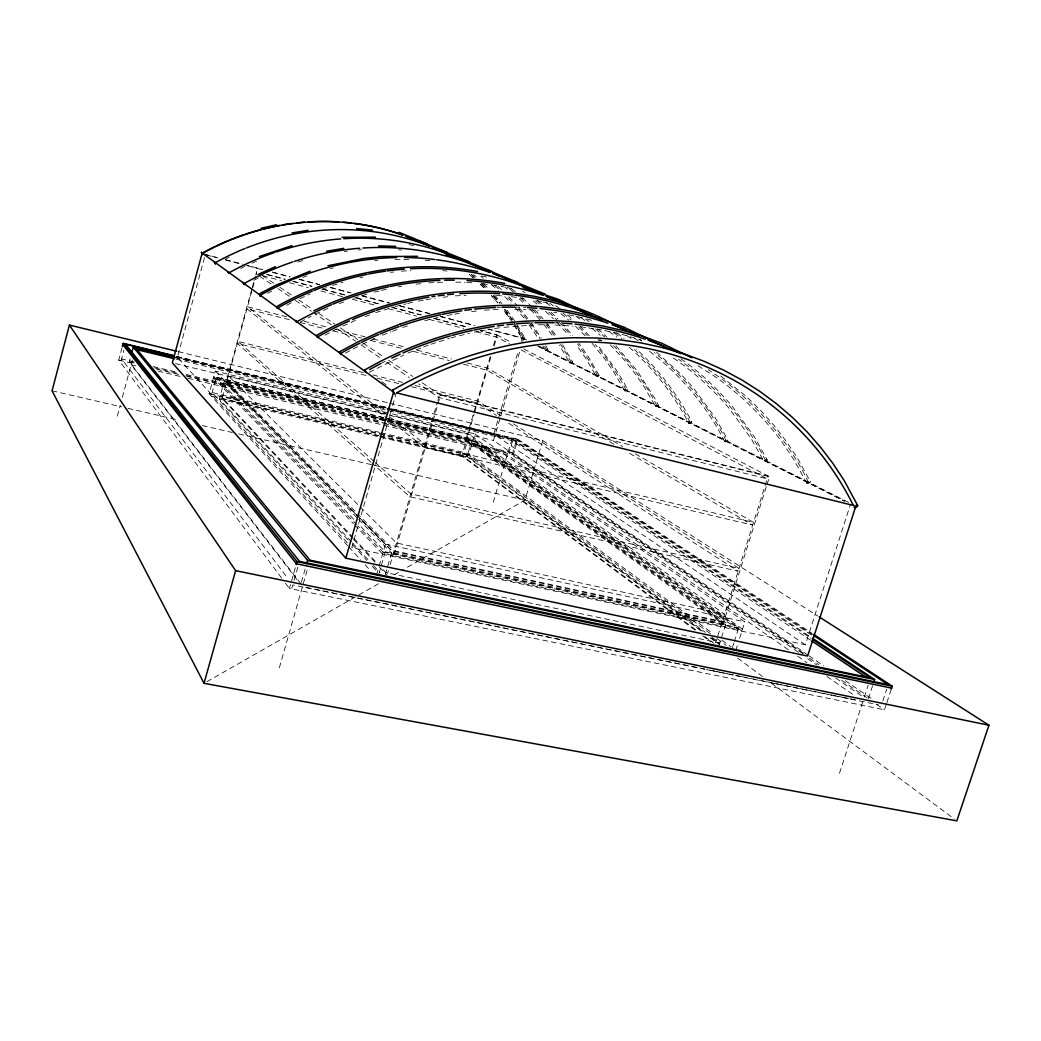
<?xml version="1.0" encoding="UTF-8"?>
<svg xmlns="http://www.w3.org/2000/svg" width="1041" height="1041" viewBox="0 0 1041 1041"><rect width="100%" height="100%" fill="white"/><g stroke="black" fill="none" stroke-linecap="round" stroke-linejoin="round"><path stroke-width="0.75" stroke-dasharray="5 3.75" d="M522.426 339.171L524.794 337.883L522.452 339.184L513.942 324.779M570.026 363.27L572.563 361.93L570.026 363.27L559.355 345.105M615.895 345.833L636.975 370.661L655.388 399.289L658.393 405.17L657.691 406.094L655.531 406.628L643.937 386.432L634.359 372.6L623.884 359.444L610.26 344.831M545.848 345.69L547.878 349.581L545.705 350.908L542.751 345.794M281.643 578.08L118.726 360.069L122.851 344.688M121.042 360.928L123.957 350.088M300.94 583.845L129.344 361.813L130.138 358.859M117.295 416.114L120.236 405.196M122.331 397.415L132.389 360.056M347.369 542.829L177.373 357.245L205.298 254.668L217.842 257.986M347.655 545.64L209.098 393.68L215.305 371.103L388.384 412.991M383.7 417.818L216.255 377.48L211.167 395.957L378.573 435.672M351.429 541.788L219.313 399.002L224.427 380.472L392.132 551.053L726.097 622.947L718.342 647.528M251.909 288.838L226.105 382.346L358.377 516.922M252.338 287.277L255.357 276.359M255.787 274.811L256.646 271.688L255.357 278.22M352.769 538.483L222.149 398.534L254.928 279.782M886.438 703.898L884.499 709.793L289.398 588.464L296.412 563.78M291.87 588.139L292.781 584.925L704.796 669.259M294.043 580.501L298.233 565.77M301.383 582.283L305.833 566.694M279.339 667.762L302.45 586.695L708.479 669.818M303.321 583.65L307.798 567.983M396.452 392.288L351.754 547.618L805.357 644.795L850.51 504.221M376.465 575.205L378.703 567.488M379.158 565.94L385.482 544.131L359.392 517.598M378.963 573.513L385.261 551.821L358.221 523.922M385.339 574.424L392.132 551.053M387.525 573.734L388.41 570.676M390.18 564.573L437.376 402.255M437.832 400.707L439.64 394.5L768.141 476.023L715.635 642.739M422.191 382.789L440.551 395.112L394.448 553.63L359.509 518.08M490.272 356.438L465.769 439.966L723.001 624.223L766.566 485.939M493.46 345.612L496.635 334.786L480.942 330.661M695.674 629.74L461.983 455.424L474.11 414.097M474.566 412.548L490.936 356.803M494.111 345.963L497.299 335.137L480.018 330.596M694.998 630.104L462.855 456.713L468.021 439.12L726.097 622.947M702.311 631.184L467.019 456.648L472.159 439.133L385.274 418.196M710.443 633.722L468.632 455.333L474.917 433.941L389.959 413.381M805.357 644.795L493.785 434.123L518.457 350.557M521.203 341.279L522.114 338.182L487.617 329.086M803.587 653.319L493.486 440.473L500.344 417.272M500.799 415.723L519.993 350.739M522.725 341.461L523.649 338.364L488.58 329.021M493.213 502.322L511.912 439.276L387.538 409.074M798.239 652.2L508.997 452.9L513.044 439.276L175.851 357.388M512.198 454.709L516.778 439.289L390.57 408.619M802.754 653.605L513.317 454.683L517.884 439.289L388.436 407.825M389.698 403.231L542.725 440.577L524.937 500.148L405.3 568.438M767.048 484.403L769.468 476.726L523.22 348.618M732.357 647.84L733.827 643.208M734.282 641.75L738.707 627.749L472.159 439.133M735.766 650.521L737.692 644.431M739.617 638.341L744.836 621.867L474.917 433.941M839.475 773.242L862.924 701.439M864.355 697.041L868.181 685.303M868.35 698.706L872.696 685.42M882.82 700.957L886.711 689.103M886.88 702.558L891.617 688.101M206.86 681.725L357.453 595.751M358.859 594.945L379.965 582.895M394.045 574.866L403.895 569.245M369.321 372.262L403.869 354.968M345.469 353.133L360.85 344.909M325.013 335.163L337.037 328.774M300.159 322.098L311.207 316.256M286.861 305.143L294.03 301.383M267.576 293.315L271.714 291.155M240.679 268.513L244.856 266.34M253.783 280.328L260.406 276.867M225.064 259.352L229.098 257.257M362.281 344.259L377.987 337.063M342.918 326.106L356.165 320.081M315.319 314.083L328.006 308.344M299.86 298.65L310.114 294.043M251.987 263.178L259.118 260.016M408.059 353.042L422.282 347.512M423.7 346.965L429.386 344.753M382.307 335.202L391.026 331.845M392.483 331.285L398.3 329.047M365.131 316.659L369.633 314.942M339.379 303.621L343.686 301.994M322.007 289.346L326.484 287.667M302.736 277.479L307.043 275.865M430.935 344.272L449.452 338.377M402.659 327.473L410.037 325.143M375.619 312.651L393.849 306.965M353.771 298.273L366.874 294.226M332.482 285.507L343.101 282.254M297.869 262.059L303.998 260.211M450.961 337.896L469.634 333.224M424.806 320.706L442.646 316.295M395.372 306.496L406.107 303.881M407.643 303.504L413.771 302.007M374.187 292.17L380.069 290.751M381.54 290.387L387.434 288.969M359.874 277.843L362.932 277.114M330.309 268.591L333.276 267.888M474.306 332.157L478.99 331.298M480.552 331.012L489.921 329.294M447.123 315.488L453.095 314.421M454.592 314.148L460.564 313.068M418.391 301.096L424.546 300.003M426.094 299.73L435.333 298.09M398.378 286.861L401.579 286.301M494.605 328.435L502.413 327.525M503.974 327.342L533.46 324.987M471.586 311.61L476.401 311.064M442.998 297.232L447.617 296.711M415.971 284.206L420.772 283.686M390.596 272.339L393.68 272.013M401.384 271.18L410.596 270.595M374.682 260.64L377.649 260.328M344.285 251.493L347.408 251.167M358.338 250.035L361.461 249.71M484.403 310.153L500.396 309.359M455.32 295.852L466.056 295.358M428.788 282.814L443.141 282.176M395.007 259.339L409.451 259.391M538.119 324.753L548.867 324.909M555.009 324.987L573.24 326.158M514.696 309.281L525.783 309.476M455.841 282.124L465.34 282.332M528.906 309.737L538.288 310.517M496.479 295.423L504.013 296.073M511.482 296.711L519.264 297.7M466.889 282.358L473.135 282.905M482.504 283.725L490.246 284.714M442.633 270.634L447.149 271.037M425.34 260.302L430.089 260.731M398.599 249.788L401.657 250.061M580.813 326.77L587.163 327.72M588.764 327.954L601.555 329.867M553.721 312.326L556.792 312.781M520.864 297.947L524.052 298.429M491.781 284.948L499.459 286.132M500.994 286.366L504.065 286.848M710.066 670.144L714.842 671.12M716.429 671.445L721.205 672.421M722.805 672.746L727.581 673.735M729.168 674.061L733.944 675.036M735.545 675.362L740.32 676.338M741.908 676.663L772.162 682.857M773.749 683.182L778.525 684.158M780.125 684.484L784.901 685.459M786.489 685.785L791.264 686.774M792.865 687.099L797.64 688.075M799.228 688.4L804.003 689.376M805.604 689.702L829.482 694.594M831.069 694.92L835.845 695.895M837.445 696.221L842.221 697.197M843.809 697.522L848.584 698.498M850.185 698.823L854.96 699.812M706.384 669.584L711.159 670.56M712.747 670.885L717.522 671.861M719.11 672.187L768.414 682.271M770.015 682.597L774.777 683.573M776.378 683.898L825.682 693.996M827.283 694.321L832.045 695.297M833.646 695.622L878.188 704.744M393.615 552.784L721.751 623.325M385.261 551.821L738.707 627.749M383.179 552.055L742.506 629.193L473.395 439.133L385.287 417.909M385.482 544.131L744.836 621.867M604.691 330.557L618.744 333.654M568.998 314.837L582.492 317.83M507.071 287.524L511.586 288.526M536.766 300.589L541.45 301.63M543.012 301.981L550.819 303.725M481.684 275.943L488.008 277.361M409.061 244.596L413.798 245.663M52.05 390.804L121.641 406.901M127.965 408.358L178.571 420.057M202.292 425.548L232.351 432.496M238.675 433.954L524.937 500.148L701.087 630.95M379.523 432.366L212.104 392.535L348.228 540.175M381.097 432.744L467.969 453.408L712.721 633.409M209.098 393.68L468.632 455.333M222.149 398.534L378.364 435.593M379.939 435.971L461.983 455.424M380.147 436.049L467.019 456.648M219.313 399.002L462.855 456.713M129.344 361.813L134.068 362.945M154.549 367.85L179.755 373.901M186.053 375.411L508.997 452.9M118.726 360.069L134.51 363.856M156.605 369.152L180.275 374.825M186.599 376.348L382.307 423.271M383.895 423.648L513.317 454.683M135.877 365.82L131.14 364.688L298.494 581.568M158.011 371.116L181.72 376.803M188.031 378.312L382.45 424.871M384.012 425.235L507.318 454.774L788.336 649.701M387.812 414.422L228.408 375.879L396.465 542.986L724.614 614.216L468.307 433.876L389.399 414.799M175.487 363.621L388.007 414.982M389.581 415.359L493.486 440.473M383.713 417.519L213.808 376.582L356.556 524.638M386.289 419.744L226.886 381.383L356.621 512.784M387.864 420.122L466.771 439.107L722.324 621.503L394.188 550.832L357.766 513.942M215.877 378.846L383.322 419.146M384.897 419.523L471.781 440.434L738.134 629.584L384.689 553.799L357.675 525.796M226.509 382.75L385.899 421.071M387.486 421.449L466.394 440.421M134.198 361.956L121.589 358.924L287.889 578.471M153.131 366.497L178.362 372.561M186.248 374.461L381.826 421.423M388.137 422.932L512.745 452.861L807.634 654.88M176.879 356.399L386.849 407.434M176.02 356.477L388.996 408.228M177.373 357.245L493.785 434.123M174.94 357.336L517.52 440.525L811.655 635.179M175.005 357.466L385.964 408.697M176.215 359.184L511.547 440.512L810.458 640.111M178.284 351.637L388.111 402.841M363.413 372.626L237.921 341.409L374.24 461.631M372.821 374.968L402.633 382.385M415.177 385.508L477.923 401.11L501.163 416.01M365.977 375.424L237.348 343.478L371.012 462.243M376.959 378.156L400.486 383.999M411.468 386.718L477.351 403.088L496.466 415.411M440.551 395.112L769.468 476.726M286.704 316.815L247.472 306.783L388.072 415.632M303.972 321.227L327.512 327.251M335.358 329.255L365.183 336.881M373.029 338.898L405.977 347.317M416.973 350.127L451.495 358.963M467.188 362.984L487.591 368.202L622.674 446.511M289.268 319.678L246.899 308.865L424.273 447.318L752.669 525.158L628.23 452.562M300.263 322.489L323.803 328.501M333.211 330.908L361.461 338.117M370.882 340.524L402.268 348.54M413.251 351.337L449.348 360.563M463.466 364.168L487.006 370.18L615.647 445.223M267.628 274.577L284.87 279.118M292.716 281.174L311.545 286.119M322.528 289.008L346.054 295.202M357.024 298.077L382.125 304.688M391.533 307.16L421.345 314.994M435.463 318.702L466.823 326.952M266.496 274.46L285.338 279.417M293.185 281.473L312.027 286.431M323.022 289.32L346.575 295.514M355.996 297.986L381.11 304.584M392.106 307.472L420.356 314.903M434.487 318.624L467.461 327.29M261.213 275.305L256.502 274.069L272.586 284.961M262.787 275.722L281.617 280.667M289.476 282.723L308.305 287.667M320.875 290.973L342.853 296.737M352.274 299.209L377.389 305.807M388.384 308.683L416.634 316.1M429.204 319.405L463.739 328.462M476.297 331.767L496.713 337.115L509.661 343.907M203.372 253.822L219.313 258.142M225.311 259.612L242.553 264.154M244.114 264.57L262.918 269.528M272.326 272L289.905 276.75M298.962 279.027L319.717 284.609M330.309 287.29L351.09 292.872M361.643 295.553L389.855 302.983M399.627 305.677L430.597 313.731M440.005 316.204L474.891 325.521M225.689 260.042L241.369 264.18M247.641 265.832L261.759 269.554M272.742 272.443L289.997 276.997M299.405 279.482L319.795 284.857M330.765 287.745L349.594 292.703M362.138 296.008L388.8 303.035M399.783 305.937L429.582 313.783M440.564 316.685L473.499 325.365M621.828 334.317L641.581 340.108M586.903 318.91L592.745 320.628M596.545 376.751L599.082 375.294L596.454 376.686L585.484 357.883L576.428 344.974M627.593 389.62L624.847 391.065L627.632 389.724L624.704 383.999L616.22 369.919L597.417 344.675M526.551 339.834L523.05 338.104L520.552 333.406A247.381 233.587 -43.6 0 0 512.953 321.122M539.459 346.38L848.597 502.387M521.775 337.87L524.664 339.34M537.69 345.924L844.563 501.007M522.114 338.182L525.015 339.639M538.028 346.224L844.732 501.294M496.635 334.786L510.259 341.877M521.177 349.932L767.256 478.821L438.768 397.506L418.664 383.895M635.335 453.85L753.541 522.387L220.263 395.567L352.756 537.195M626.864 335.723L633.37 339.808M697.951 365.742L713.475 375.567C740.346 394.071 763.977 417.155 783.118 443.596L793.893 459.706L806.827 483.258M673.644 358.156L673.592 358.13C694.347 372.418 713.15 389.438 729.416 408.697L751.342 438.912L763.925 461.514M542.725 440.577L817.849 616.077M513.473 423.895L739.032 568.438L410.753 493.824L375.45 462.698M508.763 423.323L738.16 571.197L409.894 496.791L372.223 463.323M517.884 439.289L812.214 633.435M516.778 439.289L812.253 634.516M513.044 439.276L810.978 637.222M511.912 439.276L811.03 638.341M262.449 275.592L274.525 283.699M279.899 287.303L291.974 295.41M298.689 299.912L312.118 308.917M318.819 313.419L334.929 324.232M340.303 327.837L357.753 339.548M363.127 343.153L383.257 356.66M388.631 360.264L412.783 376.491M277.947 288.591L290.01 296.763M295.371 300.394L311.441 311.285M312.781 312.196L331.545 324.896M338.247 329.437L355.671 341.24M361.032 344.87L381.136 358.481M386.497 362.112L409.282 377.532M629.311 347.356C652.069 367.148 671.016 391.13 685.668 417.467L688.713 423.44L690.638 423.127L691.705 421.969L688.608 415.814C674.828 391.026 657.313 368.293 636.389 349.112M808.987 655.804L823.73 665.902M845.175 680.593L871.981 698.966M809.456 658.211L818.838 664.665M841.622 680.32L867.088 697.821M876.457 704.263L884.499 709.793M807.608 658.667L816.99 665.121M835.728 678.042L863.848 697.418M797.653 656.168L806.983 662.636M826.957 676.494L853.594 694.972M599.004 375.202L587.996 356.23L578.848 343.179M741.934 631.028L473.017 440.434L213.431 377.948L353.485 523.714M725.512 624.769L467.643 440.421L224.049 381.852L357.61 518.314M504.859 287.238L507.383 289.047M480.799 276.281L483.271 278.051M381.956 381.839L388.54 386.588M555.543 305.612L560.474 309.177M546.33 302.866L549.986 305.507M609.141 331.48L616.962 337.154M585.406 318.988L589.219 321.76M575.855 316.139L580.891 319.795M649.584 351.259L665.98 364.766C689.897 386.64 710.144 412.639 724.679 441.631M616.766 332.769L624.106 338.52M639.304 339.288L641.79 341.11M680.931 358.846C700.059 372.275 717.106 388.514 732.239 406.289L754.491 436.973L767.23 459.901M720.697 375.983L747.009 397.102L761.153 410.961L774.283 425.756L786.293 441.332L797.224 457.728L810.327 481.619A1.926 0.833 -24.8 0 1 807.959 483.492A1.926 0.833 -24.8 0 1 807.413 482.152A1.926 0.833 -24.8 0 1 810.327 481.619M721.881 640.15L731.042 646.877M716.976 638.549L726.137 645.303M463.818 453.46L705.408 632.355M711.94 637.183L719.773 642.987L385.873 572.602L382.567 569.063M711.419 637.938L719.214 643.728M710.222 637.73L719.344 644.522M737.614 658.081L762.415 676.494M771.537 683.273L954.22 818.929M704.77 636.519L713.853 643.299M702.779 635.908L710.561 641.724M389.36 416.621L425.144 444.338M473.876 274.772L476.153 276.646M491.417 284.635L498.223 290.504M533.226 300.953L536.909 304.011M511.599 288.721L515.204 291.714M560.826 313.588L568.88 320.29M537.598 300.628L542.556 304.74M591.939 328.318L600.254 335.267M567.462 314.994L573.305 319.86M597.625 328.787L606.968 337.141M656.624 352.222L681.634 374.942L693.918 388.579L715.453 418.053L727.841 440.083A1.757 0.703 -26 0 1 725.655 441.8A1.757 0.703 -26 0 1 725.278 440.642A1.757 0.703 -26 0 1 727.854 440.122M480.239 284.219L484.911 288.617M504.755 296.646L510.962 303.035M483.636 283.686L489.075 289.099M519.303 298.897L523.779 303.126M497.91 286.327L502.309 290.465M522.361 297.765L531.417 306.327M550.949 312.261L557.937 318.897M545.432 311.207L553.5 318.858M579.85 326.106L589.375 335.736M575.478 326.288L585.055 335.683M215.305 371.103L358.26 516.44M358.742 519.472L391.572 553.018M547.878 349.529L545.419 350.817M508.906 296.685L517.13 305.534M216.255 377.48L353.719 519.277M354.604 524.872L382.607 554.033M353.862 538.379L375.944 561.984M494.618 295.032L501.957 303.699M491.495 295.67L497.832 302.918A246.17 232.429 -43.6 0 0 491.638 295.644M353.875 539.68L374.903 562.205M379.327 566.955L387.083 575.257M515.022 307.394L526.434 321.109M530.468 309.45L540.904 320.719M534.671 309.697L543.103 318.819M352.535 542.986L369.048 560.826M373.446 565.588L380.056 572.732M561.216 322.45L572.81 335.683M556.857 322.19L568.503 335.124M352.626 544.937L366.887 560.422M372.379 566.369L377.87 572.329M592.095 343.348L604.274 358.247L613.591 371.598L624.847 391.065M348.748 546.837L360.746 560.006M365.105 564.782L370.973 571.236M691.679 421.891L689.897 422.047L688.687 423.414M519.173 307.746L528.646 319.405M543.792 324.285L554.072 337.609M547.006 323.634L557.299 337.167M658.393 405.17L655.505 406.602M285.52 583.272L289.398 588.464M507.006 310.036L514.514 320.576M512.276 322.085L503.909 310.361A246.17 232.429 -43.6 0 1 510.545 319.483M528.997 324.74L538.093 338.221M531.248 323.074L541.255 338.039M517.078 324.714L524.794 337.883M562.569 344.831L572.563 361.93M523.597 338.52L520.994 333.627A247.537 233.731 -43.6 0 0 514.28 322.671M544.638 346.367L546.629 350.153M571.288 362.606L568.555 357.388A265.403 248.239 -44.6 0 0 560.552 344.298M597.755 375.957L594.945 370.57A275.344 256.177 -45 0 0 577.625 344.064M626.227 390.336L623.338 384.767A286.054 264.622 -45.4 0 0 595.283 344.519M656.936 405.847L653.982 400.069A297.635 273.627 -45.8 0 0 613.67 345.82M690.17 422.633L687.138 416.647A310.205 283.23 -46.1 0 0 632.889 348.136M726.254 440.85L723.144 434.631A323.881 293.51 -46.5 0 0 654.36 352.6M765.577 460.708L762.363 454.227A338.832 304.532 -46.8 0 0 678.615 359.327M808.571 482.425L805.279 475.672A355.228 316.373 -47.1 0 0 708.218 369.698M598.718 340.212A373.303 329.099 -47.4 0 1 601.919 340.381M514.085 324.805A246.17 232.429 -43.6 0 1 519.901 334.356M480.356 284.167A246.17 232.429 -43.6 0 1 484.976 288.656M493.668 295.891A247.537 233.731 -43.6 0 1 499.979 303.23M504.989 309.541A247.537 233.731 -43.6 0 1 512.497 319.99M471.937 274.811A247.537 233.731 -43.6 0 1 474.149 276.711M481.254 283.139A247.537 233.731 -43.6 0 1 485.887 287.667M380.642 363.647A355.228 316.373 -47.1 0 1 386.172 360.837M530.324 322.944A355.228 316.373 -47.1 0 1 533.434 322.827M553.565 322.788A355.228 316.373 -47.1 0 1 562.778 323.178M497.143 307.407A338.832 304.532 -46.8 0 1 500.357 307.29M514.748 307.173A338.832 304.532 -46.8 0 1 525.874 307.537M518.119 308.67A256.164 240.77 -44.1 0 1 527.54 320.251M529.335 322.645A256.164 240.77 -44.1 0 1 540.175 338.702M494.709 285.403A256.164 240.77 -44.1 0 1 500.344 290.4M507.917 297.687A256.164 240.77 -44.1 0 1 513.109 303.1M580.696 317.44A297.635 273.627 -45.8 0 1 585.732 321.162M595.465 328.943A297.635 273.627 -45.8 0 1 604.782 337.167M634.411 338.208A323.881 293.51 -46.5 0 1 638.263 340.771M532.602 309.541A265.403 248.239 -44.6 0 1 540.995 318.598M545.978 324.48A265.403 248.239 -44.6 0 1 555.334 336.685M509.517 288.838A265.403 248.239 -44.6 0 1 513.161 291.753M520.266 297.791A265.403 248.239 -44.6 0 1 525.991 303.022M559.095 322.255A275.344 256.177 -45 0 1 570.741 335.332M522.543 291.129A275.344 256.177 -45 0 1 525.185 292.976M535.464 300.719A275.344 256.177 -45 0 1 540.435 304.792M548.841 312.196A275.344 256.177 -45 0 1 556.87 319.977M578.848 327.134A286.054 264.622 -45.4 0 1 587.293 335.631M549.765 303.243A286.054 264.622 -45.4 0 1 553.461 305.885M563.051 313.237A286.054 264.622 -45.4 0 1 571.106 320.016M614.177 332.834A310.205 283.23 -46.1 0 1 621.854 338.754M493.239 295.683A247.381 233.587 -43.6 0 1 499.55 303.022M504.547 309.333A247.381 233.587 -43.6 0 1 512.055 319.782M471.144 274.317A247.381 233.587 -43.6 0 1 474.839 277.492M481.996 284.076A247.381 233.587 -43.6 0 1 485.47 287.472M597.924 339.847A372.925 328.839 -47.4 0 1 601.125 340.03M473.108 277.674L469.361 274.59A246.17 232.429 -43.6 0 1 473.174 277.661M764.966 461.71A1.835 0.768 -25.5 0 0 767.243 459.94A1.835 0.768 -25.5 0 0 764.51 460.46A1.835 0.768 -25.5 0 0 764.966 461.71"/><path stroke-width="1.5" d="M392.496 390.258L394.591 394.071L392.509 390.232C447.682 358.312 510.558 339.236 574.424 337.726L597.222 338L619.616 339.769L641.633 343.023L663.065 347.72M364.571 370.075L365.196 371.78M339.366 351.897L339.991 353.537M176.697 351.246L69.422 325.065L52.05 390.804L204.036 683.325L956.822 820.855L988.95 725.213L819.228 616.949M122.396 346.393L123.202 343.348L173.73 355.632M131.726 352.951L133.313 347.056L174.276 356.998M204.036 683.325L235.617 570.663L69.422 325.065M296.178 564.612L297.023 561.633L123.202 343.348M306.718 563.571L307.602 560.448L133.313 347.056M855.858 506.043L807.595 656.064L345.82 558.184L393.576 392.132L201.381 252.442M873.659 682.467L874.622 679.513L812.331 638.12M891.265 689.168L892.241 686.214L813.568 634.32M396.608 392.886L416.049 382.359A371.221 327.251 -47.4 0 1 850.809 500.344L853.243 505.405M317.115 336.985L316.503 335.436C370.453 304.623 432.991 288.448 495.191 291.597M277.205 308.097L276.62 306.666C336.894 272.378 409.165 258.532 477.559 271.558M313.731 310.83C372.444 282.098 440.252 271.207 504.716 283.386M258.988 273.991L275.449 266.678M399.887 324.206L379.301 332.118L359.08 341.357L339.392 351.871L341.032 354.447M310.27 271.115L275.748 285.273L259.131 293.965L260.484 296.178M259.352 256.541L292 245.624M399.913 324.193C459.497 303.452 525.106 299.027 586.421 314.772M327.967 265.741L363.843 258.467L381.839 256.58L417.597 256.32M261.031 228.304L276.568 224.752M326.523 251.258L343.855 248.344M292.014 232.95L308.175 230.295M342.112 237.296L375.463 237.153M378.547 245.91L395.736 246.366M581.242 322.736C506.329 314.174 429.647 332.56 364.597 370.049L366.263 372.561M495.23 291.61L514.944 293.302L534.319 296.282L553.265 300.511M356.634 228.591L372.535 230.1M581.281 322.749L602.31 325.898L622.856 330.426M235.617 570.663L988.95 725.213M307.602 560.448L874.622 679.513M297.023 561.633L892.241 686.214M891.617 688.101L296.412 563.78L122.851 344.688M174.446 356.087L125.532 344.207L299.483 561.359L888.155 684.666L813.607 635.413M175.005 357.466L135.655 347.915L310.023 560.188L870.588 677.964L812.383 639.239M135.291 349.255L174.654 358.807M396.725 392.912L854.284 505.653M663.117 347.733L683.95 353.823L704.093 361.279L723.534 370.075L742.142 380.134L759.787 391.364L776.534 403.778L792.24 417.22L806.918 431.716L820.464 447.11L832.904 463.427L844.16 480.5L857.641 505.432M586.473 314.785L605.654 320.433L624.236 327.329M622.908 330.439L642.883 336.308L662.219 343.478L691.849 357.831M522.985 287.485L557.989 299.17L582.648 310.973M553.305 300.524C575.244 306.483 596.714 314.499 616.584 325.612M445.886 254.342L461.879 259.118L492.458 271.701M418.56 240.64L447.266 252.456M439.432 249.541L469.036 261.72M486.095 269.45L517.715 282.449M512.315 280.628L545.029 294.082M399.119 232.351L426.953 243.802M412.743 238.923L429.126 245.936M432.106 247.211L451.482 255.487M454.462 256.763L461.905 259.951M466.381 261.864L490.22 272.065M493.2 273.341L542.374 294.382M546.837 296.295L567.709 305.221M575.153 308.409L601.971 319.873M612.407 324.337L639.226 335.814M648.166 339.639L680.944 353.667M624.275 327.355L650.768 340.069M316.581 335.384L318.078 337.818M811.811 641.009L865.917 677.144M276.685 306.614L277.934 308.643M228.135 271.597L229.202 273.367M214.29 261.616L215.565 263.867M201.447 252.351L202.644 254.511M345.82 558.184L172.338 362.867L202.058 253.588A247.537 233.731 -43.6 0 1 261.408 229.684M202.448 254.524L201.824 253.444A247.381 233.587 -43.6 0 1 214.68 246.717M215.292 263.815L214.238 261.681M260.094 296.138L259.118 294.056M228.812 273.276L228.083 271.701M296.438 322.203L295.683 320.446L297.075 322.489M244.401 284.727L243.074 282.371L243.555 283.738M262.944 229.28A247.537 233.731 -43.6 0 1 275.292 226.457M276.854 226.144A247.537 233.731 -43.6 0 1 306.431 222.188M307.993 222.084A247.537 233.731 -43.6 0 1 402.945 235.149M405.756 236.177A247.537 233.731 -43.6 0 1 411.351 238.35M369.659 369.568A355.228 316.373 -47.1 0 1 380.642 363.647M391.754 358.104A355.228 316.373 -47.1 0 1 400.173 354.2M402.997 352.951A355.228 316.373 -47.1 0 1 450.415 335.905M451.976 335.462A355.228 316.373 -47.1 0 1 472.328 330.426M473.889 330.088A355.228 316.373 -47.1 0 1 494.306 326.406M497.442 325.95A355.228 316.373 -47.1 0 1 503.727 325.13M506.863 324.753A355.228 316.373 -47.1 0 1 513.135 324.115M516.258 323.829A355.228 316.373 -47.1 0 1 528.763 323.009M534.996 322.775A355.228 316.373 -47.1 0 1 553.565 322.788M562.778 323.178A355.228 316.373 -47.1 0 1 571.938 323.842M574.97 324.115A355.228 316.373 -47.1 0 1 645.238 339.223M648.218 340.264A355.228 316.373 -47.1 0 1 664.353 346.536M340.329 353.615A338.832 304.532 -46.8 0 1 359.965 343.14M361.383 342.437A338.832 304.532 -46.8 0 1 378.625 334.551M380.069 333.94A338.832 304.532 -46.8 0 1 399.08 326.588M400.551 326.067A338.832 304.532 -46.8 0 1 440.733 314.707M442.243 314.382A338.832 304.532 -46.8 0 1 461.749 310.817M464.872 310.361A338.832 304.532 -46.8 0 1 471.339 309.515M474.579 309.138A338.832 304.532 -46.8 0 1 495.542 307.485M501.957 307.251A338.832 304.532 -46.8 0 1 514.748 307.173M527.449 307.615A338.832 304.532 -46.8 0 1 536.909 308.292M540.045 308.578A338.832 304.532 -46.8 0 1 607.918 323.217M612.225 324.74A338.832 304.532 -46.8 0 1 626.305 330.257M856.236 505.158A2.03 0.911 -24.1 0 1 857.172 506.46A2.03 0.911 -24.1 0 1 853.997 507.188M214.94 262.918A256.164 240.77 -44.1 0 1 244.999 248.513M246.405 247.953A256.164 240.77 -44.1 0 1 429.738 246.262M277.453 308.136A297.635 273.627 -45.8 0 1 312.378 291.129M313.861 290.517A297.635 273.627 -45.8 0 1 367.174 274.33M368.709 274.017A297.635 273.627 -45.8 0 1 385.743 271.128M387.291 270.92A297.635 273.627 -45.8 0 1 404.337 269.151M410.518 268.76A297.635 273.627 -45.8 0 1 531.261 289.593M317.427 337.05A323.881 293.51 -46.5 0 1 349.464 320.901M352.431 319.613A323.881 293.51 -46.5 0 1 375.007 310.869M376.53 310.348A323.881 293.51 -46.5 0 1 428.853 297.192M431.95 296.698A323.881 293.51 -46.5 0 1 435.047 296.243M438.144 295.813A323.881 293.51 -46.5 0 1 444.351 295.032M447.448 294.694A323.881 293.51 -46.5 0 1 453.642 294.122M459.823 293.666A323.881 293.51 -46.5 0 1 499.654 293.731M502.673 293.952A323.881 293.51 -46.5 0 1 513.213 294.954M514.709 295.137A323.881 293.51 -46.5 0 1 591.861 315.514M228.799 272.937A265.403 248.239 -44.6 0 1 274.577 252.508M276.047 252.013A265.403 248.239 -44.6 0 1 340.719 238.91M343.738 238.701A265.403 248.239 -44.6 0 1 450.961 255.344M243.75 283.751A275.344 256.177 -45 0 1 292.755 261.942M294.278 261.434A275.344 256.177 -45 0 1 359.77 248.252M362.906 248.031A275.344 256.177 -45 0 1 479.589 267.498M261.278 294.681A286.054 264.622 -45.4 0 1 292.053 279.756M293.484 279.17A286.054 264.622 -45.4 0 1 396.582 257.556M404.663 257.517A286.054 264.622 -45.4 0 1 435.034 259.547M436.608 259.743A286.054 264.622 -45.4 0 1 489.999 272.495M492.913 273.549A286.054 264.622 -45.4 0 1 500.135 276.333M296.555 321.942A310.205 283.23 -46.1 0 1 313.133 313.146M314.525 312.456A310.205 283.23 -46.1 0 1 331.519 304.727M332.951 304.128A310.205 283.23 -46.1 0 1 388.514 286.822M389.998 286.509A310.205 283.23 -46.1 0 1 439.901 280.38M444.702 280.237A310.205 283.23 -46.1 0 1 454.292 280.185M467.006 280.589A310.205 283.23 -46.1 0 1 543.103 295.397M545.978 296.412A310.205 283.23 -46.1 0 1 560.136 301.955M216.138 246.014A247.381 233.587 -43.6 0 1 229.358 240.159M230.842 239.547A247.381 233.587 -43.6 0 1 244.336 234.55M245.858 234.043A247.381 233.587 -43.6 0 1 261.109 229.527M262.644 229.124A247.381 233.587 -43.6 0 1 275.006 226.3M276.555 225.988A247.381 233.587 -43.6 0 1 279.652 225.403M282.762 224.856A247.381 233.587 -43.6 0 1 292.092 223.451M296.763 222.891A247.381 233.587 -43.6 0 1 304.558 222.149M307.668 221.928A247.381 233.587 -43.6 0 1 338.689 221.876M343.296 222.214A247.381 233.587 -43.6 0 1 350.947 222.969M353.979 223.334A247.381 233.587 -43.6 0 1 402.568 234.993M405.378 236.021A247.381 233.587 -43.6 0 1 410.974 238.194"/></g></svg>
